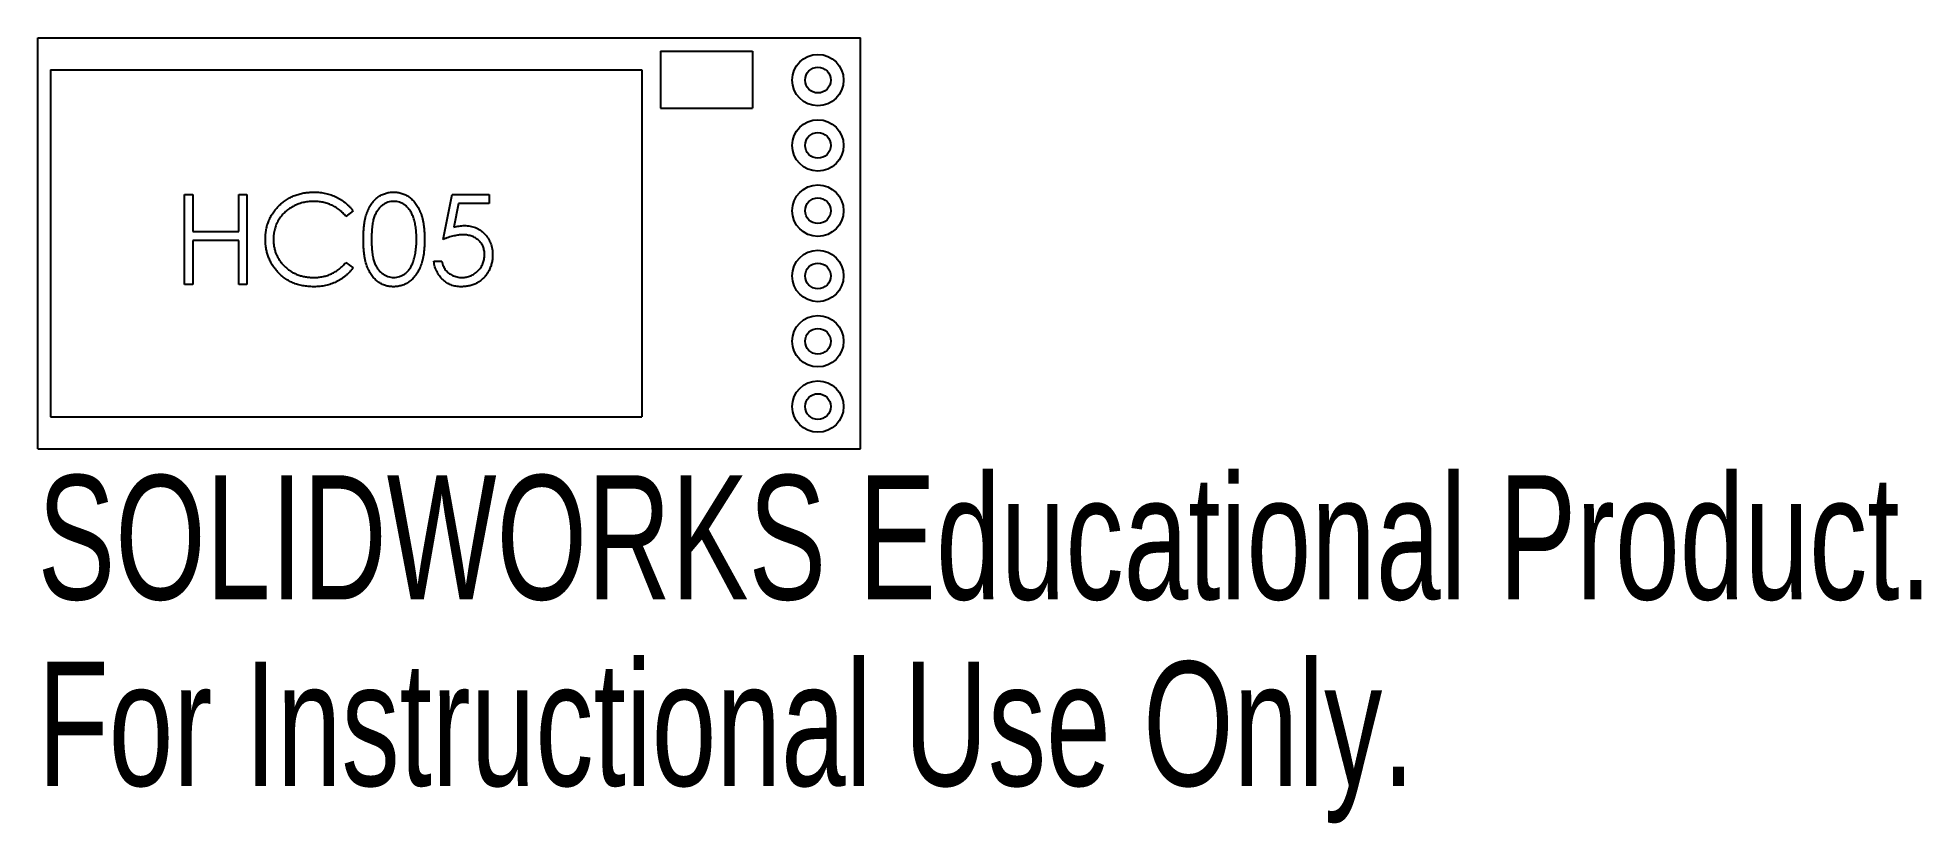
# Model space of a CAD drawing. Header units: millimetres. Extents: x 0 to 73.3, y -14.6 to 16.
import ezdxf

# ---------------------------------------------------------------- set-up
doc = ezdxf.new("R2010")
doc.units = ezdxf.units.MM
doc.styles.add('SLDTEXTSTYLE0', font='TXT', dxfattribs={"width": 0.7})

msp = doc.modelspace()

# ---------------------------------------------------------------- linework, layer by layer
at = {"color": 7, "linetype": 'Continuous', "lineweight": 25}
for p, q in [((0, 16), (32, 16)), ((0, 0), (0, 16)), ((24.22, 15.478), (27.81, 15.478)), ((24.22, 15.478), (24.22, 13.253)), ((27.81, 15.478), (27.81, 13.253)), ((32, 0), (32, 16)), ((0.5, 14.75), (23.5, 14.75)), ((0.5, 14.75), (0.5, 1.25)), ((23.5, 14.75), (23.5, 1.25)), ((24.22, 13.253), (27.81, 13.253)), ((5.715, 6.402), (5.715, 9.902)), ((5.715, 9.902), (6.029, 9.902)), ((6.029, 9.902), (6.029, 8.466)), ((7.824, 9.902), (8.138, 9.902)), ((7.824, 8.466), (7.824, 9.902)), ((8.138, 9.902), (8.138, 6.402)), ((15.766, 8.152), (16.125, 9.902)), ((16.125, 9.902), (17.561, 9.902)), ((16.371, 9.543), (16.182, 8.623)), ((17.561, 9.543), (16.371, 9.543)), ((17.561, 9.902), (17.561, 9.543)), ((12.266, 9.26), (11.992, 9.05)), ((6.029, 8.466), (7.824, 8.466)), ((6.029, 8.108), (6.029, 6.402)), ((7.824, 8.108), (6.029, 8.108)), ((7.824, 6.402), (7.824, 8.108)), ((11.992, 7.255), (12.266, 7.047)), ((15.408, 7.3), (15.722, 7.3)), ((6.029, 6.402), (5.715, 6.402)), ((8.138, 6.402), (7.824, 6.402)), ((0.5, 1.25), (23.5, 1.25)), ((0, 0), (32, 0))]:
    msp.add_line(p, q, dxfattribs=at)
for centre, radius in [((30.35, 14.35), 1), ((30.35, 14.35), 0.5), ((30.35, 11.81), 1), ((30.35, 11.81), 0.5), ((30.35, 9.27), 1), ((30.35, 9.27), 0.5), ((30.35, 6.73), 1), ((30.35, 6.73), 0.5), ((30.35, 4.19), 1), ((30.35, 4.19), 0.5), ((30.35, 1.65), 1), ((30.35, 1.65), 0.5)]:
    msp.add_circle(centre, radius, dxfattribs=at)
for points, knots in [([(8.856, 8.173), (8.858, 8.236), (8.861, 8.36), (8.887, 8.541), (8.929, 8.715), (8.988, 8.882), (9.063, 9.041), (9.156, 9.192), (9.266, 9.335), (9.392, 9.469), (9.529, 9.592), (9.676, 9.7), (9.833, 9.789), (9.998, 9.864), (10.171, 9.922), (10.353, 9.962), (10.544, 9.987), (10.673, 9.991), (10.739, 9.992)], [0, 0, 0, 0, 0.064558, 0.127014, 0.187955, 0.248014, 0.307748, 0.368235, 0.42947, 0.492743, 0.556258, 0.618217, 0.679655, 0.741246, 0.803415, 0.866815, 0.932328, 1, 1, 1, 1]), ([(10.72, 9.633), (10.685, 9.633), (10.615, 9.632), (10.511, 9.621), (10.41, 9.606), (10.31, 9.584), (10.212, 9.556), (10.116, 9.523), (10.023, 9.482), (9.931, 9.436), (9.844, 9.384), (9.76, 9.328), (9.682, 9.268), (9.609, 9.203), (9.541, 9.134), (9.478, 9.061), (9.421, 8.983), (9.369, 8.902), (9.321, 8.817), (9.282, 8.729), (9.247, 8.639), (9.219, 8.546), (9.197, 8.45), (9.182, 8.352), (9.172, 8.251), (9.171, 8.183), (9.17, 8.149)], [0, 0, 0, 0, 0.043955, 0.087502, 0.130463, 0.172752, 0.215403, 0.25765, 0.300153, 0.343121, 0.385925, 0.427686, 0.468818, 0.509492, 0.549883, 0.58998, 0.630405, 0.670869, 0.711384, 0.751627, 0.791776, 0.832459, 0.873319, 0.914543, 0.956924, 1, 1, 1, 1]), ([(11.992, 9.05), (11.972, 9.073), (11.933, 9.12), (11.87, 9.185), (11.805, 9.246), (11.737, 9.303), (11.665, 9.355), (11.592, 9.403), (11.514, 9.446), (11.408, 9.499), (11.268, 9.553), (11.092, 9.599), (10.909, 9.628), (10.783, 9.632), (10.72, 9.633)], [0, 0, 0, 0, 0.063163, 0.125475, 0.187121, 0.248294, 0.309295, 0.36985, 0.430973, 0.492456, 0.616148, 0.740844, 0.868183, 1, 1, 1, 1]), ([(10.739, 9.992), (10.78, 9.992), (10.859, 9.991), (10.977, 9.981), (11.092, 9.966), (11.203, 9.945), (11.312, 9.919), (11.418, 9.884), (11.521, 9.845), (11.621, 9.8), (11.717, 9.75), (11.809, 9.695), (11.896, 9.634), (11.98, 9.57), (12.058, 9.499), (12.133, 9.425), (12.202, 9.345), (12.245, 9.288), (12.266, 9.26)], [0, 0, 0, 0, 0.068548, 0.135683, 0.201215, 0.265682, 0.329267, 0.392395, 0.45507, 0.517127, 0.57879, 0.63974, 0.700192, 0.759806, 0.819628, 0.879355, 0.939512, 1, 1, 1, 1]), ([(12.67, 8.151), (12.671, 8.207), (12.671, 8.316), (12.678, 8.475), (12.69, 8.624), (12.706, 8.763), (12.726, 8.892), (12.752, 9.012), (12.782, 9.121), (12.817, 9.222), (12.856, 9.314), (12.898, 9.401), (12.946, 9.481), (12.995, 9.556), (13.05, 9.625), (13.107, 9.688), (13.17, 9.745), (13.235, 9.797), (13.304, 9.843), (13.375, 9.883), (13.447, 9.917), (13.523, 9.944), (13.599, 9.966), (13.678, 9.981), (13.758, 9.991), (13.813, 9.992), (13.841, 9.992)], [0, 0, 0, 0, 0.068595, 0.133246, 0.194313, 0.251279, 0.304513, 0.354235, 0.400481, 0.443411, 0.484015, 0.523252, 0.561042, 0.5979, 0.633518, 0.668314, 0.702496, 0.736685, 0.770293, 0.803437, 0.835913, 0.86846, 0.900847, 0.933467, 0.966258, 1, 1, 1, 1]), ([(13.851, 9.633), (13.812, 9.631), (13.735, 9.627), (13.62, 9.598), (13.511, 9.548), (13.423, 9.493), (13.357, 9.441), (13.309, 9.396), (13.265, 9.346), (13.225, 9.292), (13.187, 9.233), (13.152, 9.17), (13.12, 9.102), (13.091, 9.03), (13.065, 8.95), (13.044, 8.862), (13.025, 8.766), (13.011, 8.66), (12.999, 8.546), (12.991, 8.423), (12.985, 8.291), (12.985, 8.199), (12.984, 8.152)], [0, 0, 0, 0, 0.0603866, 0.1208832, 0.1827546, 0.247811, 0.2812991, 0.3150876, 0.3497024, 0.3848566, 0.4209662, 0.4585112, 0.4971747, 0.537602, 0.580503, 0.6274675, 0.6783882, 0.7339832, 0.7937467, 0.8577137, 0.9266979, 1, 1, 1, 1]), ([(13.841, 9.992), (13.868, 9.992), (13.924, 9.991), (14.006, 9.981), (14.085, 9.966), (14.163, 9.944), (14.239, 9.917), (14.313, 9.883), (14.385, 9.843), (14.455, 9.796), (14.522, 9.744), (14.585, 9.686), (14.645, 9.621), (14.702, 9.55), (14.754, 9.473), (14.803, 9.39), (14.848, 9.3), (14.891, 9.205), (14.927, 9.102), (14.961, 8.991), (14.988, 8.872), (15.01, 8.744), (15.027, 8.607), (15.04, 8.463), (15.047, 8.31), (15.048, 8.205), (15.049, 8.151)], [0, 0, 0, 0, 0.033788, 0.067194, 0.099862, 0.132567, 0.165151, 0.197913, 0.231319, 0.265083, 0.299255, 0.334399, 0.369943, 0.406284, 0.444064, 0.482998, 0.523354, 0.565537, 0.609613, 0.656391, 0.705885, 0.758325, 0.813832, 0.872795, 0.934722, 1, 1, 1, 1]), ([(14.734, 8.152), (14.734, 8.194), (14.733, 8.277), (14.729, 8.397), (14.718, 8.512), (14.706, 8.621), (14.689, 8.723), (14.67, 8.821), (14.645, 8.912), (14.618, 8.998), (14.587, 9.077), (14.553, 9.152), (14.517, 9.22), (14.478, 9.284), (14.436, 9.342), (14.39, 9.393), (14.342, 9.44), (14.275, 9.494), (14.188, 9.548), (14.079, 9.598), (13.966, 9.627), (13.889, 9.631), (13.851, 9.633)], [0, 0, 0, 0, 0.065681, 0.128486, 0.188175, 0.245106, 0.299448, 0.350823, 0.399942, 0.446672, 0.491255, 0.533376, 0.573853, 0.612526, 0.649597, 0.685532, 0.720106, 0.753838, 0.818925, 0.880493, 0.940311, 1, 1, 1, 1]), ([(9.3, 6.925), (9.265, 6.968), (9.194, 7.055), (9.104, 7.195), (9.027, 7.342), (8.965, 7.495), (8.916, 7.655), (8.882, 7.822), (8.86, 7.995), (8.858, 8.113), (8.856, 8.173)], [0, 0, 0, 0, 0.124329, 0.247156, 0.36878, 0.490734, 0.613614, 0.738958, 0.867311, 1, 1, 1, 1]), ([(9.17, 8.149), (9.172, 8.097), (9.174, 7.996), (9.196, 7.847), (9.23, 7.704), (9.28, 7.569), (9.342, 7.439), (9.42, 7.317), (9.511, 7.2), (9.615, 7.093), (9.729, 6.994), (9.852, 6.907), (9.983, 6.835), (10.12, 6.775), (10.265, 6.729), (10.418, 6.696), (10.577, 6.675), (10.686, 6.673), (10.742, 6.672)], [0, 0, 0, 0, 0.064323, 0.12629, 0.186726, 0.246146, 0.305576, 0.365429, 0.426326, 0.48884, 0.551725, 0.613919, 0.675484, 0.737334, 0.800229, 0.864502, 0.931041, 1, 1, 1, 1]), ([(13.841, 6.313), (13.813, 6.313), (13.758, 6.314), (13.678, 6.324), (13.6, 6.339), (13.523, 6.36), (13.449, 6.386), (13.376, 6.421), (13.306, 6.46), (13.238, 6.505), (13.173, 6.556), (13.111, 6.613), (13.053, 6.676), (12.999, 6.746), (12.949, 6.821), (12.902, 6.902), (12.858, 6.988), (12.819, 7.082), (12.783, 7.183), (12.752, 7.293), (12.728, 7.413), (12.707, 7.542), (12.69, 7.681), (12.678, 7.829), (12.671, 7.987), (12.671, 8.095), (12.67, 8.151)], [0, 0, 0, 0, 0.033787, 0.066622, 0.099285, 0.131361, 0.163585, 0.196104, 0.228902, 0.262158, 0.295991, 0.330218, 0.36506, 0.400951, 0.43762, 0.475708, 0.515381, 0.556414, 0.599765, 0.646424, 0.696431, 0.749782, 0.806573, 0.867436, 0.931887, 1, 1, 1, 1]), ([(12.984, 8.152), (12.985, 8.106), (12.985, 8.015), (12.991, 7.883), (12.999, 7.76), (13.01, 7.646), (13.026, 7.541), (13.043, 7.444), (13.065, 7.356), (13.09, 7.276), (13.119, 7.204), (13.151, 7.136), (13.185, 7.073), (13.223, 7.014), (13.265, 6.96), (13.309, 6.91), (13.357, 6.865), (13.423, 6.812), (13.511, 6.756), (13.622, 6.708), (13.735, 6.677), (13.813, 6.674), (13.851, 6.672)], [0, 0, 0, 0, 0.072951, 0.141584, 0.205926, 0.265301, 0.320597, 0.371817, 0.41879, 0.461699, 0.502134, 0.540804, 0.578181, 0.614297, 0.649678, 0.684299, 0.718359, 0.752081, 0.817652, 0.879722, 0.939966, 1, 1, 1, 1]), ([(15.049, 8.151), (15.048, 8.097), (15.047, 7.993), (15.04, 7.841), (15.027, 7.697), (15.011, 7.561), (14.988, 7.434), (14.961, 7.315), (14.93, 7.204), (14.892, 7.102), (14.851, 7.007), (14.806, 6.918), (14.758, 6.835), (14.705, 6.758), (14.649, 6.687), (14.588, 6.622), (14.525, 6.563), (14.457, 6.51), (14.387, 6.464), (14.315, 6.423), (14.24, 6.39), (14.164, 6.361), (14.086, 6.34), (14.006, 6.324), (13.924, 6.314), (13.868, 6.313), (13.841, 6.313)], [0, 0, 0, 0, 0.065063, 0.126773, 0.185516, 0.240765, 0.29298, 0.34225, 0.388919, 0.432776, 0.474628, 0.514775, 0.553606, 0.591426, 0.628028, 0.663804, 0.698984, 0.733591, 0.767628, 0.801208, 0.834264, 0.866981, 0.89972, 0.932702, 0.966176, 1, 1, 1, 1]), ([(14.602, 7.272), (14.612, 7.304), (14.634, 7.367), (14.662, 7.465), (14.683, 7.569), (14.703, 7.676), (14.716, 7.789), (14.727, 7.906), (14.733, 8.028), (14.734, 8.11), (14.734, 8.152)], [0, 0, 0, 0, 0.110588, 0.224542, 0.342503, 0.464324, 0.590756, 0.722227, 0.858843, 1, 1, 1, 1]), ([(16.538, 8.332), (16.511, 8.331), (16.455, 8.33), (16.369, 8.321), (16.278, 8.307), (16.184, 8.287), (16.085, 8.262), (15.983, 8.231), (15.876, 8.194), (15.804, 8.167), (15.766, 8.152)], [0, 0, 0, 0, 0.102203, 0.211023, 0.3251, 0.446502, 0.573788, 0.708901, 0.850358, 1, 1, 1, 1]), ([(16.182, 8.623), (16.219, 8.633), (16.291, 8.653), (16.397, 8.675), (16.498, 8.688), (16.563, 8.69), (16.595, 8.691)], [0, 0, 0, 0, 0.275068, 0.532901, 0.773973, 1, 1, 1, 1]), ([(17.382, 7.559), (17.381, 7.587), (17.38, 7.642), (17.369, 7.723), (17.351, 7.799), (17.326, 7.871), (17.293, 7.939), (17.254, 8.003), (17.207, 8.063), (17.152, 8.118), (17.093, 8.169), (17.028, 8.213), (16.958, 8.249), (16.883, 8.28), (16.803, 8.303), (16.719, 8.32), (16.63, 8.33), (16.569, 8.331), (16.538, 8.332)], [0, 0, 0, 0, 0.065351, 0.127916, 0.18836, 0.247216, 0.30563, 0.36377, 0.422661, 0.482687, 0.5433, 0.604118, 0.664965, 0.727413, 0.791468, 0.858055, 0.927037, 1, 1, 1, 1]), ([(16.595, 8.691), (16.634, 8.69), (16.71, 8.688), (16.823, 8.672), (16.93, 8.647), (17.032, 8.612), (17.129, 8.567), (17.22, 8.511), (17.306, 8.446), (17.386, 8.37), (17.459, 8.287), (17.522, 8.198), (17.576, 8.104), (17.62, 8.003), (17.655, 7.897), (17.678, 7.785), (17.693, 7.667), (17.695, 7.587), (17.696, 7.546)], [0, 0, 0, 0, 0.065808, 0.129394, 0.190894, 0.251281, 0.310815, 0.370371, 0.430768, 0.492881, 0.555104, 0.616067, 0.677256, 0.73826, 0.800762, 0.864778, 0.931045, 1, 1, 1, 1]), ([(17.696, 7.546), (17.695, 7.517), (17.694, 7.461), (17.687, 7.377), (17.674, 7.294), (17.657, 7.214), (17.634, 7.135), (17.607, 7.058), (17.574, 6.983), (17.537, 6.91), (17.496, 6.84), (17.45, 6.774), (17.402, 6.712), (17.35, 6.654), (17.293, 6.601), (17.234, 6.552), (17.171, 6.506), (17.104, 6.466), (17.035, 6.429), (16.963, 6.399), (16.888, 6.372), (16.811, 6.35), (16.731, 6.333), (16.648, 6.322), (16.562, 6.313), (16.505, 6.313), (16.475, 6.313)], [0, 0, 0, 0, 0.0440145, 0.0874341, 0.1301184, 0.1725537, 0.2145548, 0.2562981, 0.2984382, 0.340849, 0.3827152, 0.423924, 0.4642462, 0.5040737, 0.5438619, 0.5835667, 0.6230943, 0.6632291, 0.7035513, 0.7439379, 0.7845413, 0.8257501, 0.8677574, 0.9107452, 0.9549144, 1, 1, 1, 1]), ([(16.494, 6.672), (16.524, 6.672), (16.582, 6.674), (16.669, 6.687), (16.753, 6.706), (16.833, 6.734), (16.911, 6.769), (16.984, 6.814), (17.055, 6.865), (17.121, 6.924), (17.182, 6.989), (17.236, 7.059), (17.281, 7.133), (17.318, 7.21), (17.347, 7.292), (17.367, 7.378), (17.379, 7.467), (17.381, 7.528), (17.382, 7.559)], [0, 0, 0, 0, 0.0642073, 0.1264247, 0.1876803, 0.2482164, 0.3083051, 0.369661, 0.4316986, 0.4959469, 0.559758, 0.6222954, 0.6839106, 0.7450924, 0.8067402, 0.8690866, 0.93329, 1, 1, 1, 1]), ([(10.744, 6.313), (10.706, 6.313), (10.632, 6.313), (10.522, 6.322), (10.415, 6.333), (10.311, 6.351), (10.21, 6.371), (10.112, 6.398), (10.017, 6.429), (9.925, 6.465), (9.836, 6.505), (9.75, 6.551), (9.668, 6.602), (9.588, 6.656), (9.511, 6.716), (9.437, 6.781), (9.366, 6.85), (9.322, 6.9), (9.3, 6.925)], [0, 0, 0, 0, 0.069663, 0.13775, 0.203917, 0.26878, 0.332414, 0.394754, 0.45618, 0.516996, 0.577396, 0.637198, 0.696999, 0.756756, 0.816554, 0.876948, 0.938132, 1, 1, 1, 1]), ([(10.742, 6.672), (10.803, 6.673), (10.923, 6.677), (11.099, 6.705), (11.268, 6.75), (11.429, 6.814), (11.583, 6.897), (11.728, 6.998), (11.866, 7.117), (11.949, 7.208), (11.992, 7.255)], [0, 0, 0, 0, 0.128515, 0.252949, 0.374755, 0.49594, 0.617181, 0.740909, 0.867811, 1, 1, 1, 1]), ([(12.266, 7.047), (12.244, 7.018), (12.2, 6.961), (12.129, 6.881), (12.054, 6.805), (11.974, 6.735), (11.891, 6.669), (11.803, 6.609), (11.711, 6.554), (11.615, 6.503), (11.517, 6.458), (11.415, 6.42), (11.31, 6.386), (11.202, 6.359), (11.091, 6.338), (10.978, 6.324), (10.862, 6.314), (10.783, 6.313), (10.744, 6.313)], [0, 0, 0, 0, 0.061674, 0.123053, 0.183475, 0.243727, 0.304279, 0.364863, 0.425946, 0.487391, 0.54922, 0.611144, 0.673529, 0.736961, 0.800785, 0.866013, 0.932101, 1, 1, 1, 1]), ([(13.851, 6.672), (13.89, 6.673), (13.967, 6.676), (14.08, 6.707), (14.19, 6.754), (14.276, 6.809), (14.342, 6.861), (14.389, 6.906), (14.432, 6.956), (14.473, 7.009), (14.51, 7.068), (14.544, 7.132), (14.575, 7.2), (14.593, 7.248), (14.602, 7.272)], [0, 0, 0, 0, 0.112813, 0.225394, 0.339595, 0.459675, 0.521735, 0.583926, 0.648174, 0.713881, 0.781004, 0.851451, 0.924051, 1, 1, 1, 1]), ([(16.475, 6.313), (16.44, 6.313), (16.372, 6.315), (16.271, 6.329), (16.175, 6.349), (16.082, 6.38), (15.994, 6.418), (15.911, 6.467), (15.83, 6.522), (15.756, 6.587), (15.686, 6.658), (15.624, 6.735), (15.569, 6.816), (15.522, 6.903), (15.481, 6.995), (15.45, 7.092), (15.424, 7.194), (15.413, 7.264), (15.408, 7.3)], [0, 0, 0, 0, 0.065421, 0.128708, 0.190236, 0.250724, 0.310637, 0.370766, 0.431615, 0.493523, 0.555883, 0.617342, 0.678668, 0.740711, 0.802985, 0.866803, 0.932347, 1, 1, 1, 1]), ([(15.722, 7.3), (15.729, 7.266), (15.744, 7.202), (15.777, 7.112), (15.817, 7.032), (15.864, 6.96), (15.921, 6.898), (15.985, 6.842), (16.058, 6.792), (16.138, 6.75), (16.223, 6.715), (16.311, 6.691), (16.402, 6.674), (16.463, 6.672), (16.494, 6.672)], [0, 0, 0, 0, 0.094687, 0.181994, 0.264377, 0.34218, 0.418618, 0.496509, 0.577369, 0.661511, 0.746733, 0.831258, 0.915206, 1, 1, 1, 1])]:
    msp.add_open_spline(points, degree=3, knots=knots, dxfattribs=at)

# ---------------------------------------------------------------- texts
at = {"color": 7, "linetype": 'Continuous', "char_height": 4.83362, "attachment_point": 1, "style": 'SLDTEXTSTYLE0'}
for s, insert in [('SOLIDWORKS Educational Product.', (0, -1.02)), ('For Instructional Use Only.', (0, -8.27))]:
    msp.add_mtext(s, dxfattribs=dict(at, insert=insert))

doc.saveas('drawing.dxf')
